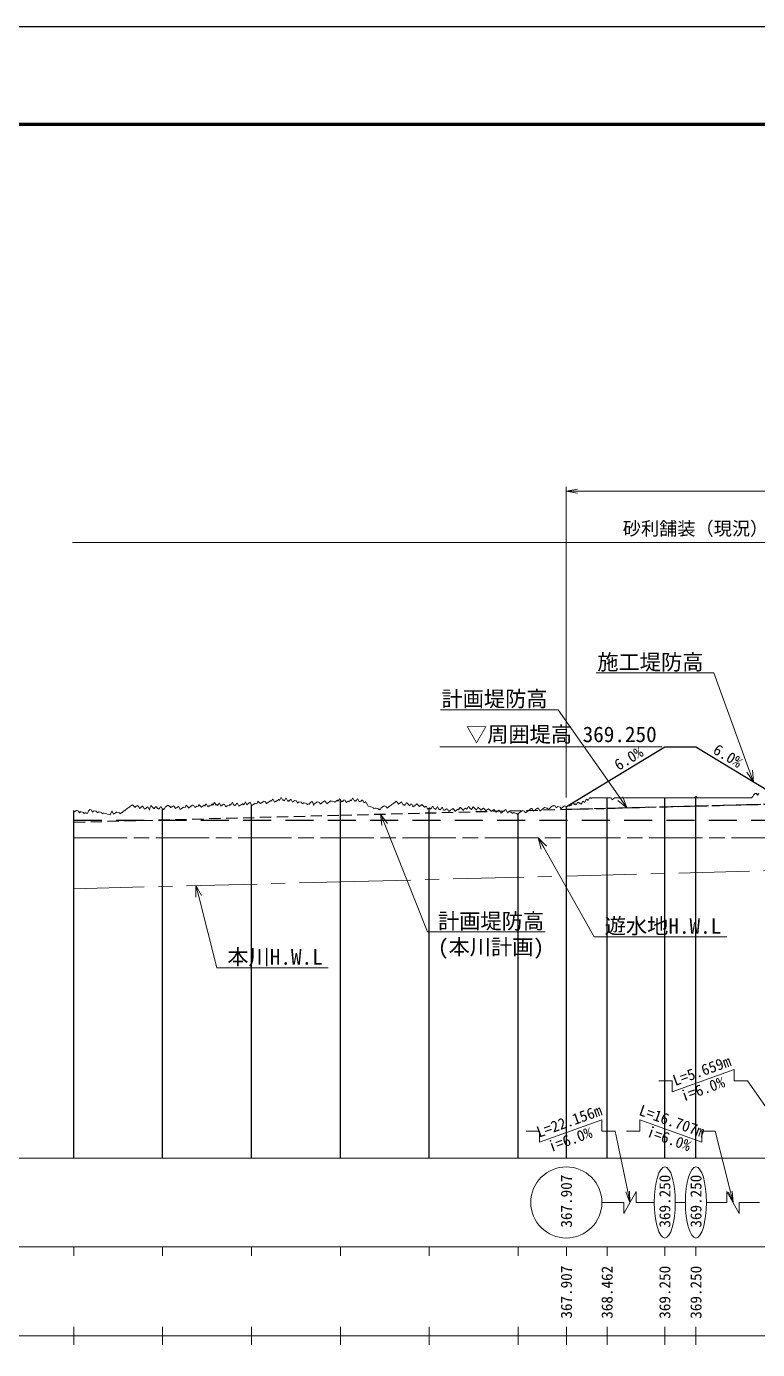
# Model space of a CAD drawing. Header units: millimetres. Extents: x -240000 to 841000, y 0 to 594000.
# Drawn here: x 145801 to 310319, y 296381 to 594000 of the extents above; entities that cross this region are included whole.
import ezdxf
from ezdxf import colors
from ezdxf.entities.mleader import LeaderData, LeaderLine
from ezdxf.enums import TextEntityAlignment as Align
from ezdxf.math import Vec2, Vec3

# ---------------------------------------------------------------- set-up
doc = ezdxf.new("R2010")
doc.units = ezdxf.units.MM
doc.header["$LTSCALE"] = 1000
doc.header["$PDSIZE"] = 300
for name, pattern in [('CENTER', [50.8, 31.75, -6.35, 6.35, -6.35]), ('DASHED', [19.05, 12.7, -6.35]), ('SXF_一点鎖線', [18.5, 12, -1.5, 3.5, -1.5]), ('SXF_二点鎖線', [23.5, 12, -1.5, 3.5, -1.5, 3.5, -1.5])]:
    doc.linetypes.add(name, pattern=pattern)
doc.layers.get('Defpoints').update_dxf_attribs({"color": 151})
for name, color, linetype, lineweight in [('D-BGD', 7, 'Continuous', 13), ('D-STR-HTXT', 7, 'Continuous', 13), ('D-STR-STR2', 6, 'Continuous', 25), ('D-STR-STRB', 1, 'Continuous', 25), ('D-STR-STRC', 1, 'Continuous', 13), ('D-TTL', 2, 'Continuous', 140), ('D-TTL-BAND', 7, 'Continuous', 13)]:
    doc.layers.add(name, color=color, linetype=linetype, lineweight=lineweight)
doc.layers.add('D-WORK', color=11, linetype='Continuous', lineweight=13, plot=False)
doc.styles.add('MS ゴシック', font='MS Gothic.ttf')
doc.styles.get("Standard").update_dxf_attribs({"font": 'txt', "bigfont": 'extfont2.shx'})
doc.styles.add('ＭＳ ゴシック', font='MS Gothic.ttf')
doc.dimstyles.new('3.5-1000-mm', dxfattribs={"dimscale": 1000, "dimtxt": 3.5, "dimasz": 2.5, "dimexe": 1, "dimexo": 2, "dimgap": 1, "dimtad": 1, "dimdec": 0, "dimzin": 1, "dimdsep": 46, "dimtxsty": 'MS ゴシック', "dimblk": 'OPEN', "dimcen": 2.5, "dimclrd": 256, "dimclre": 256, "dimclrt": 256, "dimadec": 3, "dimazin": 0, "dimtfac": 1, "dimtdec": 0, "dimtmove": 2, "dimatfit": 0, "dimldrblk": 'OPEN', "dimfxl": 1, "dimlwd": -1, "dimlwe": -1, "dimarcsym": 0})

# ---------------------------------------------------------------- blocks, each defined once
blk = doc.blocks.new('AeccTickCircle')
blk.add_circle((0, 0), 1)
blk = doc.blocks.new('_Open')
at = {"color": 0, "linetype": 'ByBlock', "lineweight": -2}
for p, q in [((-1, 0.17), (0, 0)), ((-1, -0.17), (0, 0)), ((0, 0), (-1, 0))]:
    blk.add_line(p, q, dxfattribs=at)
blk = doc.blocks.new('*D3')
at = {"layer": 'D-WORK', "transparency": 16777216}
for p, q in [((267290, 420532), (267290, 490465)), ((269790, 489465), (658242, 489465)), ((660742, 430465), (660742, 490465))]:
    blk.add_line(p, q, dxfattribs=at)
at = {"layer": 'Defpoints', "color": 0, "transparency": 16777216}
for p in [(660742, 489465), (660742, 428465), (267290, 418532)]:
    blk.add_point(p, dxfattribs=at)
at = {"layer": 'D-WORK', "transparency": 16777216, "xscale": 2500, "yscale": 2500, "zscale": 2500, "rotation": 180}
blk.add_blockref('_Open', (267290, 489465), dxfattribs=at)
at = {"layer": 'D-WORK', "transparency": 16777216, "xscale": 2500, "yscale": 2500, "zscale": 2500}
blk.add_blockref('_Open', (660742, 489465), dxfattribs=at)
at = {"layer": 'D-WORK', "transparency": 16777216, "insert": (464016, 492535), "char_height": 3500, "attachment_point": 5, "style": 'MS ゴシック'}
blk.add_mtext('囲繞堤区間 L=393.4m', dxfattribs=at)
blk = doc.blocks.new('_Open30')
at = {"color": 0, "linetype": 'ByBlock', "lineweight": -2}
for p, q in [((-1, 0.27), (0, 0)), ((0, 0), (-1, -0.27)), ((0, 0), (-1, 0))]:
    blk.add_line(p, q, dxfattribs=at)

msp = doc.modelspace()

# ---------------------------------------------------------------- linework, layer by layer
at = {"layer": 'D-BGD', "color": 7, "lineweight": 13}
msp.add_lwpolyline([(310582.9, 421464.9), (310299.9, 421116.5), (310078.8, 421464.9), (309943.6, 421464.9), (309770.6, 421464.9), (309587.4, 421239.5), (309444.4, 421063.4), (309231.2, 420801), (308958.2, 420464.9), (308875, 420464.9), (308810, 420464.9), (308518.8, 420464.9), (308175.6, 420464.9), (308162.6, 420485.5), (308145.8, 420464.9), (307806.3, 420464.9), (307541.2, 420464.9), (307333.5, 420464.9), (306906.8, 420464.9), (306737.7, 420464.9), (306521.1, 420464.9), (306381.5, 420464.9), (306272.4, 420464.9), (306025.2, 420464.9), (305708.8, 420464.9), (305669, 420464.9), (305638, 420464.9), (305312.8, 420464.9), (305003.6, 420464.9), (304956.6, 420464.9), (304896.4, 420464.9), (304600.4, 420464.9), (304369.2, 420464.9), (304244.2, 420464.9), (304084.1, 420464.9), (303887.9, 420464.9), (303734.8, 420464.9), (303531.7, 420464.9), (303271.7, 420464.9), (303175.5, 420464.9), (303100.4, 420464.9), (302819.3, 420464.9), (302466, 420464.9), (302463.1, 420464.9), (302459.3, 420464.9), (302106.8, 420464.9), (301831.6, 420464.9), (301750.6, 420464.9), (301647, 420464.9), (301394.4, 420464.9), (301197.2, 420464.9), (301038.2, 420464.9), (300834.6, 420464.9), (300682, 420464.9), (300562.8, 420464.9), (300325.8, 420464.9), (300022.3, 420464.9), (299969.5, 420464.9), (299928.4, 420464.9), (299613.3, 420464.9), (299294, 420464.9), (299257.1, 420464.9), (299209.9, 420464.9), (298900.9, 420464.9), (298659.6, 420464.9), (298544.7, 420464.9), (298397.6, 420464.9), (298188.5, 420464.9), (298025.2, 420464.9), (297585.2, 420464.9), (297390.8, 420464.9), (297119.8, 420464.9), (296944.9, 420464.9), (296764.5, 420464.9), (296762.6, 420467.2), (296761.3, 420468.8), (296446.4, 420748.5), (296147.8, 420464.9), (296043.8, 420464.9), (295876.9, 420464.9), (295558.6, 420464.9), (295531.7, 420464.9), (295098.8, 420464.9), (294981.3, 420464.9), (294894.5, 420464.9), (294404.6, 420464.9), (293891.2, 420464.9), (293851, 420464.9), (293827.9, 420464.9), (293484.8, 420464.9), (293251.2, 420464.9), (293118.6, 420464.9), (292887.9, 420464.9), (292752.4, 420464.9), (292674.5, 420464.9), (292386.2, 420464.9), (292097.8, 420464.9), (292019.9, 420464.9), (291884.6, 420464.9), (291653.7, 420464.9), (291521, 420464.9), (291287.5, 420464.9), (290944.3, 420464.9), (290921.3, 420464.9), (290881.2, 420464.9), (290555.1, 420464.9), (290367.6, 420464.9), (290188.9, 420464.9), (289924.5, 420464.9), (289875, 420464.9), (289821.6, 420464.9), (289793.4, 420464.9), (289451.7, 420464.9), (289240.5, 420464.9), (289227.8, 420464.9), (288741.9, 420464.9), (288680.3, 420464.9), (288556.6, 420464.9), (288317.3, 420464.9), (288139, 420464.9), (287933.3, 420464.9), (287599.5, 420464.9), (287549.4, 420464.9), (287425.7, 420464.9), (287165.5, 420464.9), (287060.1, 420464.9), (286781.5, 420464.9), (286520.6, 420464.9), (286397.6, 420464.9), (286094, 420464.9), (286013.7, 420464.9), (285981.1, 420464.9), (285629.7, 420464.9), (285441.6, 420464.9), (285245.8, 420464.9), (284902.2, 420464.9), (284861.9, 420464.9), (284762.4, 420464.9), (284477.9, 420464.9), (284362.7, 420464.9), (284094, 420464.9), (283823.2, 420464.9), (283710.1, 420464.9), (283430.7, 420464.9), (283326.1, 420464.9), (283283.8, 420464.9), (282942.2, 420464.9), (282744.3, 420464.9), (282558.3, 420464.9), (282204.8, 420464.9), (282174.3, 420464.9), (282099, 420464.9), (281790.4, 420464.9), (281665.4, 420464.9), (281370, 420464.9), (281125.9, 420464.9), (281022.5, 420464.9), (280767.4, 420464.9), (280638.6, 420464.9), (280586.4, 420464.9), (280254.7, 420464.9), (280046.9, 420464.9), (279870.7, 420464.9), (279507.5, 420464.9), (279486.8, 420464.9), (279435.7, 420464.9), (279102.8, 420464.9), (278968, 420464.9), (278718.9, 420464.9), (278428.5, 420464.9), (278335, 420464.9), (278104, 420464.9), (277951, 420350), (277889.1, 420303.5), (277567.1, 420061.7), (277349.6, 420464.9), (277183.2, 420464.9), (276810.1, 420464.9), (276799.2, 420464.9), (276772.4, 420464.9), (276415.3, 420464.9), (276270.6, 420464.9), (276031.4, 420464.9), (275731.2, 420464.9), (275647.4, 420464.9), (275440.7, 420464.9), (275263.5, 420464.9), (275191.7, 420464.9), (274879.6, 420464.9), (274652.2, 420464.9), (274495.6, 420464.9), (274112.8, 420464.9), (274111.7, 420463), (274109.1, 420464.9), (273727.8, 420464.9), (273573.3, 420464.9), (273208.4, 420464.9), (273033.8, 420464.9), (272959.9, 420327.9), (272777.4, 420464.9), (272576, 420464.9), (272494.4, 420464.9), (272192, 419904.5), (271954.9, 420082.6), (271808.1, 420192.8), (271445.7, 419521.1), (271424.2, 419481.1), (271415.4, 419487.7), (271040.2, 419769.5), (270875.9, 419464.9), (270656.3, 419057.8), (270336.5, 419297.9), (270272.3, 419227.2), (270114.1, 419464.9), (269888.4, 419464.9), (269797, 419464.9), (269504.5, 418922.7), (269257.5, 419108.1), (269120.5, 418957.1), (268782.4, 419464.9), (268736.6, 419464.9), (268718.1, 419464.9), (268352.7, 418787.6), (268269.2, 418850.3), (268177.2, 418925.1), (267972.8, 418718.1), (267290.4, 418531.9), (266846, 418649.5), (266510.8, 418371.2), (266476.1, 418342.4), (266410.7, 418288.2), (266217.4, 418127.7), (266107.3, 418046.5), (265939.6, 418380.8), (265395.8, 418521.9), (265362.9, 418497.7), (265008.7, 418236.5), (264786.2, 418680.1), (264642.5, 418717.4), (264392.4, 418782.2), (264276.3, 418580.7), (264209.5, 418647.3), (263910, 418426.6), (263632.7, 418222.1), (263543.8, 418156.6), (263389.1, 418042.5), (263177.6, 417886.6), (263056, 418128.9), (262811.4, 418192.4), (262479.3, 418278.6), (262445.2, 418287.4), (262385.8, 418302.8), (262079, 418076.6), (261902.6, 417946.6), (261712.8, 417806.6), (261382.5, 417563.1), (261346.5, 417536.6), (261325.9, 417577.8), (260980.3, 418266.6), (260749.2, 418096.2), (260614.1, 417996.6), (260379.2, 417823.4), (260247.9, 417726.6), (260172.4, 417671), (259881.7, 417456.6), (259595.7, 418026.7), (259515.5, 418047.5), (259375.9, 418083.7), (259149.3, 417916.6), (259019, 417820.6), (258783.1, 417646.7), (258442.3, 417395.4), (258416.8, 417376.7), (258372.6, 417344), (258050.6, 417106.7), (257865.6, 417475.5), (257684.4, 417522.5), (257369.2, 417604.3), (257318.2, 417515.8), (257288.9, 417545), (257180.2, 417464.9), (256712.1, 417119.9), (256585.8, 417026.7), (256446.4, 416943.9), (256219.6, 416756.7), (256135.4, 416924.4), (255853.3, 416997.6), (255558.7, 417074), (255487.1, 417216.7), (255362.6, 417124.9), (255120.9, 416946.7), (254982, 417223.6), (254754.7, 417282.6), (254405.3, 417373.3), (254388.5, 417406.7), (254359.3, 417385.2), (254022.3, 417136.7), (253828.6, 417522.9), (253656.1, 417866.7), (253356, 417645.5), (253289.9, 417530.8), (253251.9, 417568.7), (252923.6, 417326.7), (252675.1, 417143.5), (252557.4, 417056.8), (252352.7, 417464.9), (252191.2, 417625.8), (252098.4, 417718.3), (251825, 417516.8), (251521.7, 417293.2), (251458.8, 417246.8), (251349.3, 417464.9), (251092.6, 417720.9), (250945, 417868), (250726.4, 417706.8), (250368.3, 417442.8), (250360.2, 417436.8), (250346, 417464.9), (249791.6, 418017.6), (249342.7, 417686.7), (249214.8, 417592.4), (249042, 417764.7), (248638.1, 418167.2), (248529.1, 418086.8), (248339.4, 417947), (248061.4, 417742), (247796.7, 418005.9), (247484.7, 418316.8), (247430.4, 418276.8), (247336.1, 418207.3), (247064.2, 417735.9), (246908, 417891.6), (246698, 418100.9), (246332.8, 418464.9), (246331.8, 418464.9), (246331.3, 418464.9), (245965.6, 417830.9), (245754.5, 418041.3), (245599.4, 418195.9), (245329.5, 418464.9), (245233.2, 418464.9), (245177.8, 418464.9), (244867, 417925.9), (244601.1, 418190.9), (244500.7, 418116.9), (244326.1, 417988.2), (244134.5, 417655.9), (244024.4, 417765.7), (243768.3, 418020.9), (243447.7, 418340.5), (243402.1, 418306.9), (243322.8, 418248.5), (243035.9, 417750.9), (242871, 417915.3), (242669.7, 417766.9), (242319.5, 417508.8), (242303.5, 417480.9), (242294.2, 417490.1), (241937.2, 417845.9), (241717.5, 418064.9), (241571, 417956.9), (241316.2, 417769.1), (241204.8, 417575.9), (241140.8, 417639.7), (240838.6, 417416.9), (240564.1, 417964.2), (240312.9, 418029.3), (239987.4, 417789.4), (239740, 417607), (239410.7, 418263.4), (239373.8, 418273), (239309.6, 418289.6), (239007.5, 417766), (238833.9, 417939), (238641.3, 417797), (238306.2, 418464.9), (238275.1, 418464.9), (238257.2, 418464.9), (237908.9, 417861), (237680.5, 418088.6), (237542.7, 417987), (237302.9, 418464.9), (237176.5, 418591), (237103.8, 418464.9), (236810.3, 417956), (236527.1, 418238.2), (236444.1, 418177), (236299.6, 418070.5), (236077.8, 417907), (235950.4, 418161.1), (235711.6, 418637), (235373.6, 418387.9), (235345.4, 418318.1), (235296.3, 418464.9), (234979.2, 418781), (234796.9, 418962.7), (234613, 418827.1), (234293, 418591.1), (234246.8, 418511), (234220.2, 418537.5), (233880.6, 418876), (233643.5, 419112.3), (233514.3, 419017.1), (233289.7, 418851.4), (233148.1, 418606), (233066.8, 418687.1), (232781.9, 418477.1), (232490.1, 419058.9), (232415.7, 419078.2), (232286.4, 419111.7), (232049.5, 418701), (231913.3, 418836.7), (231409.1, 419339.3), (231336.6, 419358.1), (231317.1, 419363.2), (231283, 419372), (230950.9, 418796), (230759.9, 418986.3), (230584.6, 418857.1), (230279.7, 419464.9), (230218.4, 419526), (230183.2, 419561.2), (229852.2, 419317.1), (229606.5, 419136), (229486, 419047.1), (229276.4, 419464.9), (229119.8, 419621), (229029.8, 419710.8), (228753.6, 419507.2), (228453, 419285.6), (228387.4, 419237.2), (228273.1, 419152.9), (228021.1, 418967.2), (227876.3, 418860.4), (227654.9, 418697.2), (227299.6, 418435.2), (227288.7, 418427.2), (227269.8, 418413.2), (226922.5, 418157.2), (226722.9, 418555.1), (226556.3, 418598.3), (226266.5, 418673.5), (226190.1, 418541.1), (226146.2, 418584.8), (225823.9, 418347.2), (225569.5, 418159.6), (225457.7, 417883.3), (225263.1, 417933.8), (225091.4, 417807.2), (224992.7, 418004), (224725.2, 418073.4), (224416, 418153.6), (224359, 418168.4), (224259.8, 418194.1), (223992.8, 417997.2), (223839.3, 418303.2), (223626.6, 418358.4), (223262.6, 418452.8), (223256.5, 418454.4), (222685.9, 418602.4), (222528, 418917.3), (222253.2, 419464.9), (222161.7, 419556.1), (222109.2, 419608.5), (221795.5, 419377.3), (221532.4, 419901.7), (221429.3, 419928.4), (221249.9, 419975), (221063.1, 419651.1), (220955.7, 419758.1), (220696.9, 419567.3), (220379, 420200.9), (220330.7, 420213.5), (220246.6, 420235.3), (219964.5, 419746.1), (219802.3, 419907.7), (219598.2, 419757.3), (219243.3, 420464.9), (219232, 420464.9), (219225.6, 420464.9), (218865.8, 419841.1), (218648.9, 420057.4), (218499.6, 419688.5), (218239.9, 419755.9), (218133.4, 419571.1), (218072.1, 419632.2), (217767.2, 419407.3), (217495.4, 419949), (217401, 419973.5), (217236.6, 420016.2), (217034.8, 419666.1), (216918.7, 419781.8), (216668.5, 419597.4), (216342, 420248.3), (216302.3, 420258.6), (216233.3, 420276.5), (215936.1, 419761.2), (215765.3, 419931.4), (215569.9, 419787.4), (215230, 419536.8), (215203.7, 419491.2), (215188.6, 419506.2), (215132.6, 419562), (214611.9, 419697.1), (214471.3, 419733.6), (214226.7, 419797.1), (214105, 419586.2), (214035.1, 419655.8), (213738.8, 419437.4), (213458.4, 419230.7), (213372.6, 419167.4), (213223.4, 419464.9), (213006.4, 419681.2), (212881.7, 419805.5), (212640.2, 419627.4), (212305, 419380.3), (212274, 419303.7), (212220, 419317.7), (211907.8, 419087.4), (211728.3, 419445.2), (211541.6, 419493.7), (211216.7, 419578), (211175.3, 419506.2), (211151.6, 419529.9), (210809.1, 419277.4), (210574.8, 419104.7), (210442.9, 418778.7), (210213.4, 419464.9), (209998.1, 419679.5), (209707.1, 419464.9), (209421.4, 419043.7), (209210.1, 419098.6), (208978.1, 418927.5), (208844.7, 419193.4), (208611.9, 419253.8), (208268, 419343), (208245.6, 419348.8), (208206.8, 419358.8), (207879.4, 419117.5), (207691.3, 419492.6), (207513.2, 419538.8), (207203.5, 419619.1), (207147, 419521.2), (207114.5, 419553.6), (206780.8, 419307.5), (206537.8, 419791.8), (206200.2, 419879.4), (205961.1, 419703.2), (205682.1, 419497.5), (205384.4, 420091.1), (205315.9, 420108.8), (205196.8, 420139.7), (204949.7, 419711.2), (204807.7, 419852.8), (204583.5, 419687.6), (204231, 420390.3), (204217.3, 420393.9), (204193.5, 420400), (203851.1, 419806.3), (203654.2, 420002.4), (203484.9, 419877.6), (203190.2, 420464.9), (203118.7, 420464.9), (203077.5, 420464.9), (202752.4, 419901.3), (202500.8, 420152.1), (202386.2, 419868.9), (202186.9, 419920.6), (202020, 419631.3), (201924.1, 419726.9), (201653.8, 419527.6), (201347.4, 420138.4), (201287.6, 420050.3), (201183.6, 420180.9), (200921.4, 419726.3), (200770.7, 419876.5), (200555.2, 419717.6), (200193.9, 419451.3), (200188.9, 419439), (200180.3, 419441.2), (199822.7, 419177.6), (199617.2, 419587.3), (199456.5, 419629), (199176.9, 419701.5), (199090.3, 419551.3), (199040.5, 419600.9), (198724.1, 419367.7), (198463.8, 419175.7), (198173.6, 419464.9), (197887.1, 419750.5), (197625.5, 419104), (197310.4, 419185.8), (197259.2, 419199), (197170.3, 419222.1), (196893, 419017.7), (196733.6, 418900.2), (196526.8, 418747.7), (196167, 419464.9), (196160.6, 419471.3), (196156.9, 419475), (195794.4, 419207.7), (195580.2, 419049.8), (195428.2, 418937.7), (195163.7, 419464.9), (195062, 419566.3), (195003.5, 419464.9), (194695.7, 418931.3), (194426.8, 419199.4), (194329.5, 418959.1), (194160.4, 419003), (193963.3, 418857.7), (193850.1, 418774.2), (193597.1, 418587.7), (193273.3, 419233.1), (193230.9, 419244.1), (193157.1, 419263.3), (192864.7, 418756.3), (192696.6, 418923.8), (192498.5, 418777.8), (192153.7, 419464.9), (192132.3, 419464.9), (192119.9, 419464.9), (191766, 418851.4), (191543.2, 419073.5), (191399.8, 418719.2), (191150.4, 418783.9), (191033.6, 418581.4), (190966.5, 418648.3), (190667.4, 418427.8), (190389.8, 418981.2), (190301.2, 419004.2), (190147.1, 419044.2), (189813, 418797.9), (189568.8, 418617.8), (189236.3, 419280.5), (189202.6, 419289.2), (189143.8, 419304.5), (188836.3, 418771.4), (188659.6, 418947.5), (188470.1, 418807.8), (188140.5, 419464.9), (188103.9, 419464.9), (188082.9, 419464.9), (187737.7, 418866.4), (187506.2, 419097.1), (187371.5, 418764.3), (187137.2, 418825.1), (187005.3, 418596.4), (186929.5, 418672), (186639.1, 418457.9), (186352.7, 419028.6), (186272.8, 419049.3), (186133.8, 419085.4), (185906.6, 418691.4), (185776, 418821.6), (185540.4, 418647.9), (185199.3, 418396.4), (185174.2, 418334.3), (185130.5, 418464.9), (184808, 418786.4), (184622.6, 418971.2), (184441.8, 418524.4), (184127.2, 418606), (184075.6, 418516.4), (184045.9, 418546), (183709.4, 418297.9), (183469.2, 418776.7), (183343.1, 418809.4), (183123.9, 418866.3), (182976.9, 418611.4), (182892.4, 418695.6), (182610.7, 418487.9), (182315.7, 418270.4), (182244.5, 418217.9), (182120.6, 418464.9), (181878.3, 418706.4), (181739, 418845.2), (181512.1, 418284.4), (181162.3, 418375.2), (181117.3, 418386.9), (180585.6, 417994.9), (180413.4, 417868), (180114, 418464.9), (180047.2, 418531.4), (180008.9, 418569.7), (179681, 418328), (179432.1, 418144.5), (179314.8, 418058), (179110.6, 418464.9), (178948.6, 418626.5), (178855.4, 418719.3), (178582.4, 418518), (178278.7, 418294.1), (178216.2, 418248), (178107.3, 418464.9), (177849.9, 418721.5), (177702, 418868.9), (177483.7, 418708), (177125.3, 418443.7), (177117.5, 418424.5), (177104, 418428.1), (176751.3, 417816.5), (176548.6, 418018.5), (176385.1, 417898), (176100.7, 418464.9), (176018.9, 418464.9), (175971.8, 418464.9), (175652.7, 417911.5), (175395.1, 418168.2), (175286.5, 418088), (175097.4, 418464.9), (174920.2, 418464.9), (174818.4, 418464.9), (174554, 418006.5), (174241.7, 418317.8), (174187.8, 418278.1), (174094.1, 418464.9), (173821.6, 418736.5), (173665, 418464.9), (173455.4, 417738.1), (173090.7, 418464.9), (173089.2, 418466.5), (173088.3, 418467.4), (173084.9, 418464.9), (172511.6, 418042.2), (172356.7, 417928.1), (172087.4, 418464.9), (171990.5, 418561.5), (171934.8, 418617), (171624.3, 418388.1), (171358.1, 418191.8), (171258.1, 418118.1), (171084.1, 418464.9), (170891.9, 418656.5), (170781.4, 418766.7), (170525.7, 418578.1), (170204.7, 418341.5), (170159.5, 418308.1), (170080.8, 418464.9), (169628, 418916.3), (169077.5, 418510.4), (169060.8, 418481.5), (169051.3, 418491.1), (168694.6, 418228.2), (168474.5, 418065.9), (168328.4, 417958.2), (168074.2, 417770.7), (167962.2, 417576.6), (167897.8, 417640.7), (167596, 417418.2), (167321.1, 417215.5), (167229.8, 417148.2), (167070.9, 417031), (166863.5, 416878.2), (166744.4, 417115.7), (166497.3, 417179.8), (166167.7, 417265.3), (166131.1, 417274.8), (166067.5, 417291.3), (165764.9, 417068.2), (165591, 416939.9), (165398.7, 416798.2), (165064.2, 417464.9), (165032.5, 417496.6), (165014.2, 417514.8), (164666.3, 416654.9), (164437.5, 416714.2), (164060.9, 416811.9), (163860.8, 416863.8), (163567.6, 416939.9), (163284.1, 417013.4), (163201.4, 417034.9), (163057.6, 417072.2), (162835.2, 416908.2), (162707.4, 417163.1), (162469, 417224.9), (162130.7, 417312.7), (162102.8, 417271.6), (162054.3, 417332.5), (161736.6, 417098.3), (161553.9, 417462.3), (161370.4, 417509.9), (161051, 417592.8), (161004.1, 417511.6), (160977.2, 417538.4), (160637.9, 417288.3), (160400.5, 417761.6), (160271.7, 417795), (160047.6, 417853.1), (159905.5, 417606.6), (159823.8, 417688.1), (159539.3, 416985), (159247.1, 417060.8), (159173.1, 417080), (159044.3, 417113.4), (158806.9, 416938.3), (158670.4, 417210.4), (158440.6, 417270), (158093.6, 417360), (158074.4, 417365), (158041, 417373.7), (157708.2, 417128.3), (157516.9, 417509.7), (157342, 417555), (157037.7, 417634), (156975.8, 417588.3), (156940.2, 417562.1), (156609.6, 417318.4), (156446.4, 417643.6)], dxfattribs=at)
at = {"layer": 'D-STR-HTXT', "linetype": 'Continuous'}
for p, q in [((291083, 354359.4), (305084.1, 359359.4)), ((305084.1, 359359.4), (305084.1, 356859.4)), ((308084.1, 356859.4), (305084.1, 356859.4)), ((261248, 343017.4), (275249.1, 348017.4)), ((275249.1, 348017.4), (275249.1, 345517.4)), ((278249.1, 345517.4), (275249.1, 345517.4)), ((280812.5, 345517.4), (283812.5, 345517.4)), ((283812.5, 348017.4), (283812.5, 345517.4)), ((297813.6, 343017.4), (283812.5, 348017.4))]:
    msp.add_line(p, q, dxfattribs=at)
at = {"layer": 'D-STR-HTXT', "color": 7}
msp.add_line((156446.4, 317464.9), (156446.4, 319464.9), dxfattribs=at)
at = {"layer": 'D-STR-HTXT', "color": 7, "linetype": 'Continuous'}
for p, q in [((176446.4, 317464.9), (176446.4, 319464.9)), ((196446.4, 317464.9), (196446.4, 319464.9)), ((216446.4, 317464.9), (216446.4, 319464.9)), ((236446.4, 317464.9), (236446.4, 319464.9)), ((256446.4, 317464.9), (256446.4, 319464.9)), ((267290.4, 317464.9), (267290.4, 319464.9)), ((276446.4, 317464.9), (276446.4, 319464.9)), ((289446.4, 317464.9), (289446.4, 319464.9)), ((296446.4, 317464.9), (296446.4, 319464.9)), ((156446.4, 299464.9), (156446.4, 301464.9)), ((176446.4, 299464.9), (176446.4, 301464.9)), ((196446.4, 299464.9), (196446.4, 301464.9)), ((216446.4, 299464.9), (216446.4, 301464.9)), ((236446.4, 299464.9), (236446.4, 301464.9)), ((256446.4, 299464.9), (256446.4, 301464.9)), ((267290.4, 299464.9), (267290.4, 301464.9)), ((276446.4, 299464.9), (276446.4, 301464.9)), ((289446.4, 299464.9), (289446.4, 301464.9)), ((296446.4, 299464.9), (296446.4, 301464.9)), ((156446.4, 297464.9), (156446.4, 299464.9)), ((176446.4, 297464.9), (176446.4, 299464.9)), ((196446.4, 297464.9), (196446.4, 299464.9)), ((216446.4, 297464.9), (216446.4, 299464.9)), ((236446.4, 297464.9), (236446.4, 299464.9)), ((256446.4, 297464.9), (256446.4, 299464.9)), ((267290.4, 297464.9), (267290.4, 299464.9)), ((276446.4, 297464.9), (276446.4, 299464.9)), ((289446.4, 297464.9), (289446.4, 299464.9)), ((296446.4, 297464.9), (296446.4, 299464.9))]:
    msp.add_line(p, q, dxfattribs=at)
at = {"layer": 'D-STR-HTXT', "linetype": 'Continuous'}
for points in [[(291083, 354359.4), (291083, 356859.4), (288083, 356859.4)], [(261248, 343017.4), (261248, 345517.4), (258248, 345517.4)], [(297813.6, 343017.4), (297813.6, 345517.4), (300813.6, 345517.4)]]:
    msp.add_lwpolyline(points, dxfattribs=at)
for points in [[(136446.4, 319464.9), (716446.4, 319464.9), (716446.4, 339464.9), (136446.4, 339464.9)], [(136446.4, 299464.9), (716446.4, 299464.9), (716446.4, 319464.9), (136446.4, 319464.9)], [(136446.4, 279464.9), (716446.4, 279464.9), (716446.4, 299464.9), (136446.4, 299464.9)]]:
    msp.add_3dface(points, dxfattribs=at)
at = {"layer": 'D-STR-STR2'}
msp.add_lwpolyline([(267290.4, 418531.9), (289446.4, 431964.9), (296446.4, 431964.9), (313153.2, 421835.8), (318812.4, 425231.3), (351612.4, 426079.3), (361199.3, 420327.1), (405212.4, 421464.9), (616446.4, 426674.9), (640157.8, 427314.6), (647908.4, 431964.9), (654908.4, 431964.9), (660741.7, 428464.9)], dxfattribs=at)
at = {"layer": 'D-STR-STR2', "linetype": 'SXF_二点鎖線', "ltscale": 0.5}
msp.add_lwpolyline([(267290.4, 417899.4), (405212.4, 421464.9), (616446.4, 426674.9), (660741.7, 427869.9)], dxfattribs=at)
at = {"layer": 'D-STR-STRB', "color": 3, "linetype": 'DASHED', "ltscale": 0.5}
msp.add_line((156446.4, 415464.9), (696446.4, 415464.9), dxfattribs=at)
at = {"layer": 'D-STR-STRB', "color": 3, "linetype": 'DASHED', "ltscale": 0.2}
msp.add_lwpolyline([(156446.4, 415019.6), (216446.4, 416584.9), (405212.4, 421464.9), (616446.4, 426674.9), (696446.4, 428833.1)], dxfattribs=at)
at = {"layer": 'D-STR-STRC', "color": 5, "linetype": 'SXF_一点鎖線'}
msp.add_line((156446.4, 411464.9), (696446.4, 411464.9), dxfattribs=at)
at = {"layer": 'D-STR-STRC', "color": 4, "linetype": 'CENTER', "ltscale": 0.5}
msp.add_lwpolyline([(156446.4, 400019.6), (216446.4, 401584.9), (405212.4, 406464.9), (616446.4, 411674.9), (696446.4, 413833.1)], dxfattribs=at)
at = {"layer": 'D-TTL'}
msp.add_line((20500, 572000), (820500, 572000), dxfattribs=at)
at = {"layer": 'D-TTL-BAND', "color": 7, "linetype": 'Continuous', "lineweight": 25}
for p, q in [((216446.4, 339464.9), (216446.4, 420040.2)), ((276446.4, 339464.9), (276446.4, 420464.9)), ((289446.4, 339464.9), (289446.4, 420464.9)), ((296446.4, 339464.9), (296446.4, 420748.5)), ((156446.4, 339464.9), (156446.4, 417643.6)), ((176446.4, 339464.9), (176446.4, 417943.2)), ((196446.4, 339464.9), (196446.4, 418908)), ((236446.4, 339464.9), (236446.4, 418178.8)), ((256446.4, 339464.9), (256446.4, 416943.9)), ((267290.4, 339464.9), (267290.4, 418531.9))]:
    msp.add_line(p, q, dxfattribs=at)
at = {"layer": 'D-TTL-BAND', "linetype": 'Continuous'}
for p, q in [((280235.6, 326964.9), (282972.9, 331965)), ((282972.9, 329464.9), (282972.9, 331964.9)), ((303431.1, 329464.9), (303431.1, 331964.9)), ((306168.4, 326964.9), (303431.1, 331964.9)), ((280235.6, 329464.9), (275288.6, 329464.9)), ((280235.6, 326964.9), (280235.6, 329464.9)), ((287077.8, 329464.9), (282972.9, 329464.9)), ((291815, 329464.9), (294077.8, 329464.9)), ((303431.1, 329464.9), (298815, 329464.9)), ((306168.4, 326964.9), (306168.4, 329464.9)), ((310784.5, 329464.9), (306168.4, 329464.9))]:
    msp.add_line(p, q, dxfattribs=at)
at = {"layer": 'D-TTL-BAND'}
for centre in [(289446.4, 329464.9), (296446.4, 329464.9)]:
    msp.add_ellipse(centre, major_axis=(0, -8000), ratio=0.29607986, dxfattribs=at)
at = {"layer": 'D-WORK'}
msp.add_line((288812.6, 431964.9), (238812.6, 431964.9), dxfattribs=at)
at = {"layer": 'Defpoints', "color": 1}
msp.add_line((0, 594000), (841000, 594000), dxfattribs=at)

# ---------------------------------------------------------------- block references
at = {"layer": 'D-TTL-BAND', "linetype": 'Continuous', "xscale": 8000.000000000002, "yscale": 8000.000000000002, "zscale": 8000.000000000002}
msp.add_blockref('AeccTickCircle', (267290.4, 329464.9), dxfattribs=at)

# ---------------------------------------------------------------- texts
at = {"layer": 'D-STR-HTXT', "style": 'ＭＳ ゴシック'}
for s, rotation, p in [('6.0%%%', 30.963757, (282330.3, 427650.5)), ('6.0%%%', 329.036243, (302611.9, 428226.8)), ('L=5.659m', 19.652409, (298433.7, 357231.9)), ('i=6.0%%%', 19.652409, (298639.1, 353105.7)), ('L=16.707m', 340.347591, (290391.2, 345915.5)), ('L=22.156m', 19.652409, (268598.7, 345889.9)), ('i=6.0%%%', 19.652409, (268804.1, 341763.7)), ('i=6.0%%%', 340.347591, (289719.6, 341955.8))]:
    msp.add_text(s, height=2500, rotation=rotation, dxfattribs=at).set_placement(p, align=Align.BOTTOM_CENTER)
at = {"layer": 'D-TTL-BAND', "color": 7, "style": 'ＭＳ ゴシック'}
for s, p in [('367.907', (268540.4, 323805)), ('369.250', (290696.4, 323805)), ('369.250', (297696.4, 323805))]:
    msp.add_text(s, height=2500, rotation=90, dxfattribs=at).set_placement(p)
at = {"layer": 'D-TTL-BAND', "style": 'ＭＳ ゴシック'}
for s, p in [('367.907', (268540.4, 303334.2)), ('368.462', (277696.4, 303308.8)), ('369.250', (290696.4, 303308.8)), ('369.250', (297696.4, 303308.8))]:
    msp.add_text(s, height=2500, rotation=90, dxfattribs=at).set_placement(p)
at = {"layer": 'D-WORK', "style": 'ＭＳ ゴシック'}
for s, height, p in [('砂利舗装（現況）', 3000, (279985.8, 478666.2)), ('▽周囲堤高 369.250', 3500, (244703.5, 431964.9))]:
    msp.add_text(s, height=height, dxfattribs=at).set_placement(p, align=Align.BOTTOM_LEFT)

# ---------------------------------------------------------------- dimensions: what is measured, and where the dimension line sits
at = {"layer": 'D-WORK'}
dim = msp.add_linear_dim(base=(660741.7, 489464.9), p1=(267290.4, 418531.9), p2=(660741.7, 428464.9), text='囲繞堤区間 L=393.4m', dimstyle='3.5-1000-mm', dxfattribs=at)
dim.commit()
dim.dimension.update_dxf_attribs({"geometry": '*D3', "text_midpoint": (464016.1, 492534.7)})

# ---------------------------------------------------------------- leaders
at = {"layer": 'D-STR-HTXT', "color": 0}
ml = msp.add_multileader_mtext('Standard', dxfattribs=at)
ml.set_content('{\\C256;施工堤防高}', style='MS ゴシック')
ml.set_leader_properties(color=256, linetype='ByLayer', lineweight=-1)
ml.set_arrow_properties(name='OPEN30')
ml.build(insert=Vec2(0, 0))
ml.multileader.update_dxf_attribs({"text_left_attachment_type": 6, "text_right_attachment_type": 6, "dogleg_length": 0.36, "arrow_head_size": 2500, "scale": 1000})
ctx = ml.context
ctx.base_point, ctx.scale, ctx.char_height, ctx.arrow_head_size, ctx.landing_gap_size, ctx.plane_origin = Vec3(273932.1, 448569.1), 1000, 3500, 2500, 2000, Vec3(230611.1, 378702.6)
ctx.left_attachment, ctx.right_attachment, ctx.text_align_type = 6, 6, 2
notes = []
notes.append((ctx, [(1, (1, 1, 0), (300500.2, 448569.1), (-1, 0), 360, [(0, [(309385.2, 424120.3)], 0, [])])]))
ctx.mtext.insert, ctx.mtext.alignment, ctx.mtext.flow_direction = Vec3(298140.2, 452769.1), 3, 5
ml = msp.add_multileader_mtext('Standard', dxfattribs=at)
ml.set_content('{\\C256;計画堤防高}', style='MS ゴシック')
ml.set_leader_properties(color=256, linetype='ByLayer', lineweight=-1)
ml.set_arrow_properties(name='OPEN30')
ml.build(insert=Vec2(0, 0))
ml.multileader.update_dxf_attribs({"text_left_attachment_type": 6, "text_right_attachment_type": 6, "dogleg_length": 0.36, "arrow_head_size": 2500, "scale": 1000})
ctx = ml.context
ctx.base_point, ctx.scale, ctx.char_height, ctx.arrow_head_size, ctx.landing_gap_size, ctx.plane_origin = Vec3(238888.2, 440299.5), 1000, 3500, 2500, 2000, Vec3(198082.9, 380643)
ctx.left_attachment, ctx.right_attachment, ctx.text_align_type = 6, 6, 2
notes.append((ctx, [(1, (1, 1, 0), (265420.8, 440299.5), (-1, 0), 360, [(0, [(280883.9, 418250.8)], 0, [])])]))
ctx.mtext.insert, ctx.mtext.alignment, ctx.mtext.flow_direction = Vec3(263060.8, 444499.5), 3, 5
ml = msp.add_multileader_mtext('Standard', dxfattribs=at)
ml.set_content('{\\C256;計画堤防高\\P(本川計画)}', style='MS ゴシック')
ml.set_leader_properties(color=256, linetype='ByLayer', lineweight=-1)
ml.set_arrow_properties(name='OPEN30')
ml.build(insert=Vec2(0, 0))
ml.multileader.update_dxf_attribs({"text_left_attachment_type": 6, "text_right_attachment_type": 6, "dogleg_length": 0.36, "arrow_head_size": 2500, "scale": 1000})
ctx = ml.context
ctx.base_point, ctx.scale, ctx.char_height, ctx.arrow_head_size, ctx.landing_gap_size, ctx.plane_origin = Vec3(236409.6, 390314.1), 1000, 3500, 2500, 2000, Vec3(217206.1, 371561.8)
ctx.left_attachment, ctx.right_attachment = 6, 6
notes.append((ctx, [(0, (1, 1, 0), (236049.6, 390314.1), (1, 0), 360, [(0, [(225499.9, 416820.3)], 0, [])])]))
ctx.mtext.insert, ctx.mtext.flow_direction = Vec3(238409.6, 394514.1), 5
ml = msp.add_multileader_mtext('Standard', dxfattribs=at)
ml.set_content('{\\C256;遊水地H.W.L}', style='MS ゴシック')
ml.set_leader_properties(color=256, linetype='ByLayer', lineweight=-1)
ml.set_arrow_properties(name='OPEN30')
ml.build(insert=Vec2(0, 0))
ml.multileader.update_dxf_attribs({"text_left_attachment_type": 6, "text_right_attachment_type": 6, "dogleg_length": 0.36, "arrow_head_size": 2500, "scale": 1000})
ctx = ml.context
ctx.base_point, ctx.scale, ctx.char_height, ctx.arrow_head_size, ctx.landing_gap_size, ctx.plane_origin = Vec3(273921.5, 389212), 1000, 3500, 2500, 2000, Vec3(254718, 353889.2)
ctx.left_attachment, ctx.right_attachment = 6, 6
notes.append((ctx, [(0, (1, 1, 0), (273561.5, 389212), (1, 0), 360, [(0, [(260985.6, 411464.9)], 0, [])])]))
ctx.mtext.insert, ctx.mtext.flow_direction = Vec3(275921.5, 393412), 5
ml = msp.add_multileader_mtext('Standard', dxfattribs=at)
ml.set_content('{\\C256;本川H.W.L}', style='MS ゴシック')
ml.set_leader_properties(color=256, linetype='ByLayer', lineweight=-1)
ml.set_arrow_properties(name='OPEN30')
ml.build(insert=Vec2(0, 0))
ml.multileader.update_dxf_attribs({"text_left_attachment_type": 6, "text_right_attachment_type": 6, "dogleg_length": 0.36, "arrow_head_size": 2500, "scale": 1000})
ctx = ml.context
ctx.base_point, ctx.scale, ctx.char_height, ctx.arrow_head_size, ctx.landing_gap_size, ctx.plane_origin = Vec3(189015.1, 382250.2), 1000, 3500, 2500, 2000, Vec3(176486.7, 355542.4)
ctx.left_attachment, ctx.right_attachment = 6, 6
notes.append((ctx, [(0, (1, 1, 0), (188655.1, 382250.2), (1, 0), 360, [(0, [(183951.9, 400737.2)], 0, [])])]))
ctx.mtext.insert, ctx.mtext.flow_direction = Vec3(191015.1, 386450.2), 5
at = {"layer": 'D-STR-HTXT'}
ml = msp.add_multileader_mtext('Standard', dxfattribs=at)
ml.set_content('')
ml.set_leader_properties(color=256, linetype='ByLayer', lineweight=-1)
ml.set_arrow_properties(name='OPEN')
ml.build(insert=Vec2(0, 0))
ml.multileader.update_dxf_attribs({"has_dogleg": 0, "text_left_attachment_type": 6, "text_right_attachment_type": 6, "dogleg_length": 0.36, "arrow_head_size": 2500, "scale": 1000})
ctx = ml.context
ctx.base_point, ctx.scale, ctx.char_height, ctx.arrow_head_size, ctx.landing_gap_size, ctx.plane_origin = Vec3(308084.1, 356859.4), 1000, 3500, 2500, 2000, Vec3(318158.5, 349464.9)
ctx.left_attachment, ctx.right_attachment = 6, 6
notes.append((ctx, [(0, (1, 1, 0), (308444.1, 356859.4), (-1, 0), 360, [(0, [(315982.8, 345464.9)], 0, [])])]))
ctx.mtext, ml.multileader.dxf.content_type = None, 0
ml = msp.add_multileader_mtext('Standard', dxfattribs=at)
ml.set_content('')
ml.set_leader_properties(color=256, linetype='ByLayer', lineweight=-1)
ml.set_arrow_properties(name='OPEN')
ml.build(insert=Vec2(0, 0))
ml.multileader.update_dxf_attribs({"has_dogleg": 0, "text_left_attachment_type": 6, "text_right_attachment_type": 6, "dogleg_length": 0.36, "arrow_head_size": 2500, "scale": 1000})
ctx = ml.context
ctx.base_point, ctx.scale, ctx.char_height, ctx.arrow_head_size, ctx.landing_gap_size, ctx.plane_origin = Vec3(278249.1, 345517.4), 1000, 3500, 2500, 2000, Vec3(281604.2, 329464.9)
ctx.left_attachment, ctx.right_attachment = 6, 6
notes.append((ctx, [(0, (1, 1, 0), (278609.1, 345517.4), (-1, 0), 360, [(0, [(281604.2, 329464.9)], 0, [])])]))
ctx.mtext, ml.multileader.dxf.content_type = None, 0
ml = msp.add_multileader_mtext('Standard', dxfattribs=at)
ml.set_content('')
ml.set_leader_properties(color=256, linetype='ByLayer', lineweight=-1)
ml.set_arrow_properties(name='OPEN')
ml.build(insert=Vec2(0, 0))
ml.multileader.update_dxf_attribs({"has_dogleg": 0, "text_left_attachment_type": 6, "text_right_attachment_type": 6, "dogleg_length": 0.36, "arrow_head_size": 2500, "scale": 1000})
ctx = ml.context
ctx.base_point, ctx.scale, ctx.char_height, ctx.arrow_head_size, ctx.landing_gap_size, ctx.plane_origin = Vec3(300813.6, 345517.4), 1000, 3500, 2500, 2000, Vec3(304168.7, 329464.9)
ctx.left_attachment, ctx.right_attachment = 6, 6
notes.append((ctx, [(0, (1, 1, 0), (301173.6, 345517.4), (-1, 0), 360, [(0, [(304799.8, 329464.9)], 0, [])])]))
ctx.mtext, ml.multileader.dxf.content_type = None, 0
at = {"layer": 'D-WORK', "color": 1}
msp.add_leader([(345197.4, 477899.4), (156188.5, 477899.4)], dimstyle='3.5-1000-mm', override={"dimgap": 1, "dimtad": 1}, dxfattribs=at)
for ctx, leaders in notes:
    for number, flags, end, landing, length, lines in leaders:
        leader = LeaderData()
        leader.index, (leader.has_last_leader_line, leader.has_dogleg_vector, leader.attachment_direction) = number, flags
        leader.last_leader_point, leader.dogleg_vector, leader.dogleg_length = Vec3(end), Vec3(landing), length
        for number, points, colour, breaks in lines:
            line = LeaderLine()
            line.index, line.vertices, line.color, line.breaks = number, Vec3.list(points), colors.encode_raw_color(colour), breaks
            leader.lines.append(line)
        ctx.leaders.append(leader)

doc.saveas('drawing.dxf')
